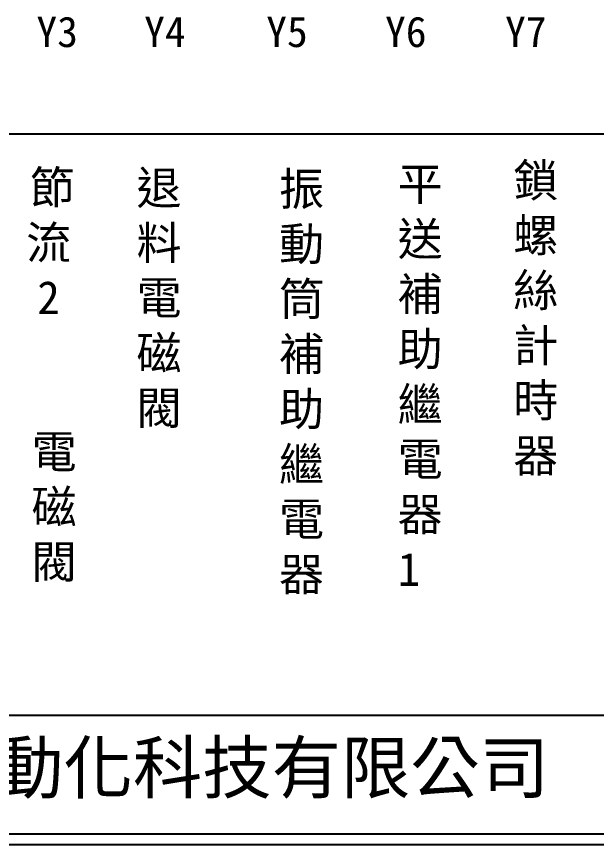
# Model space of a CAD drawing. Extents: x 10 to 297, y 3 to 207.
# Drawn here: x 75.8 to 144.2, y 3 to 100.8 of the extents above; entities that cross this region are included whole.
import ezdxf

# ---------------------------------------------------------------- set-up
doc = ezdxf.new("R2010")
doc.units = 0
doc.layers.add('圖框層', color=7, linetype='CONTINUOUS')
doc.layers.add('標尺寸層', color=3, linetype='CONTINUOUS')
doc.styles.add('CNS', font='romanc.shx', dxfattribs={"bigfont": 'chineset.shx'})
doc.styles.add('STSL', font='kaiu.ttf')

msp = doc.modelspace()

# ---------------------------------------------------------------- linework, layer by layer
at = {"layer": '圖框層', "color": 7}
for p, q in [((11.25, 18.25), (295.75, 18.25)), ((11.25, 4.25), (295.75, 4.25)), ((10, 3), (297, 3))]:
    msp.add_line(p, q, dxfattribs=at)
at = {"layer": '標尺寸層', "color": 7}
msp.add_line((30.911, 86.931), (263.859, 86.931), dxfattribs=at)

# ---------------------------------------------------------------- texts
at = {"layer": '圖框層', "color": 7, "style": 'STSL'}
for s, height, p in [('Y3', 3.6, (78.134, 97.18)), ('Y4', 3.6, (90.851, 97.18)), ('Y5', 3.6, (105.258, 97.18)), ('Y6', 3.6, (119.285, 97.18)), ('Y7', 3.6, (133.448, 97.18)), ('泓陞自動化科技有限公司', 6, (48.604, 9.076))]:
    msp.add_text(s, height=height, dxfattribs=at).set_placement(p)
at = {"layer": '標尺寸層', "color": 7, "char_height": 3.9, "attachment_point": 1, "style": 'CNS'}
for s, insert, width in [('\\pi0.55617;{\\fDFKai-SB|b0|i0|c136|p65;節\\P\\pi0.1387;流\\P\\pi1.4558;2}', (76.782, 82.55), 5.00696), ('{\\fDFKai-SB|b0|i0|c136|p65;平送補助繼電器\\P1}', (120.767, 82.952), 3.67676), ('{\\fDFKai-SB|b0|i0|c136|p65;鎖螺絲計時器}', (134.411, 83.398), 7.90403), ('{\\fDFKai-SB|b0|i0|c136|p65;退料電磁閥}', (89.943, 82.503), 7.03638), ('{\\fDFKai-SB|b0|i0|c136|p65;振動筒補助繼電器}', (106.77, 82.373), 3.82687), ('{\\fDFKai-SB|b0|i0|c136|p65;電磁閥}', (77.562, 51.336), 5.00696)]:
    msp.add_mtext(s, dxfattribs=dict(at, insert=insert, width=width))

doc.saveas('drawing.dxf')
